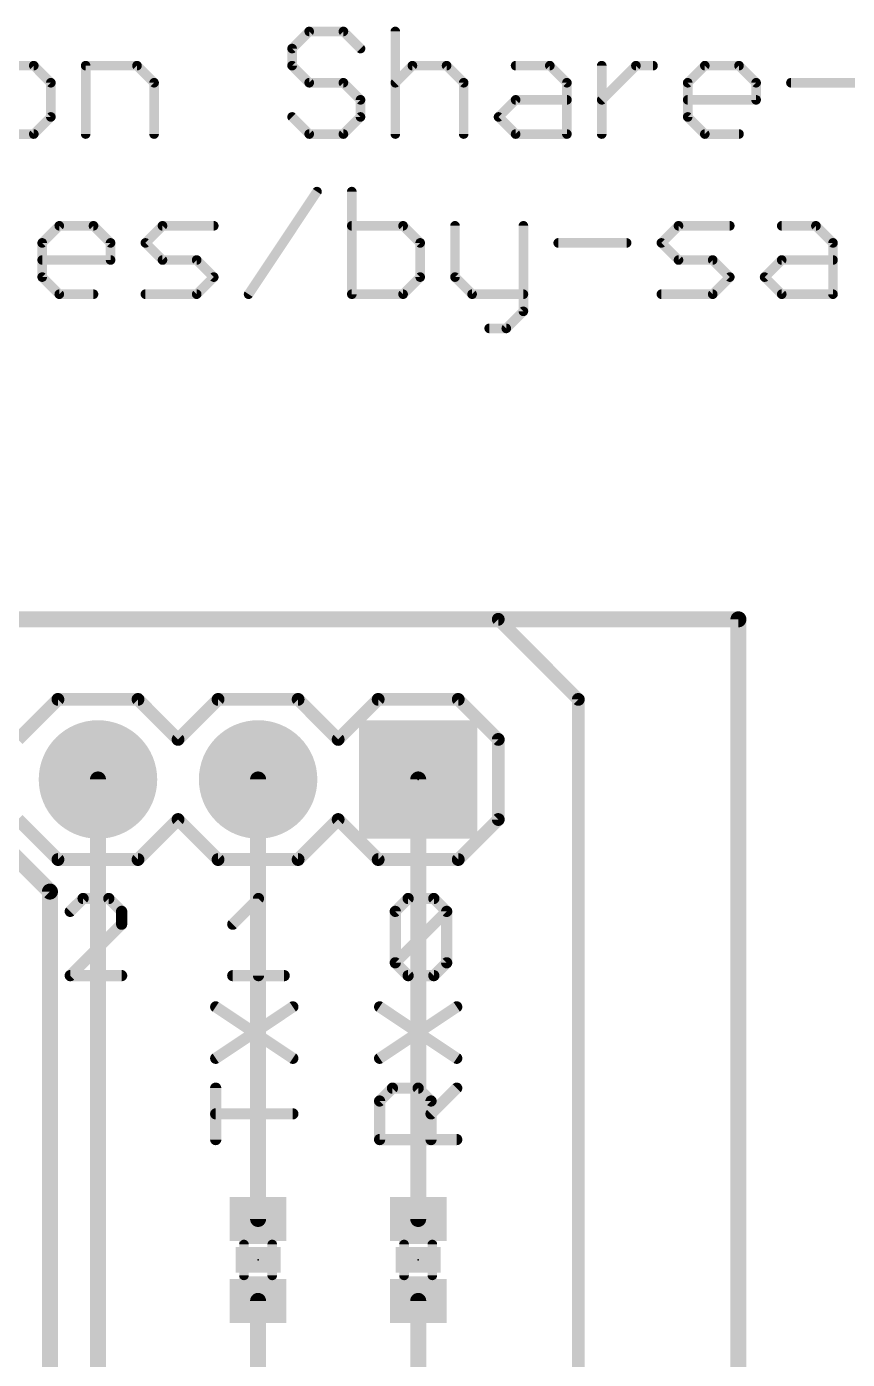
# Model space of a CAD drawing. Extents: x -28 to 79, y -1 to 63.
# Drawn here: x 40.78 to 53.8, y 41.6 to 62.74 of the extents above; entities that cross this region are included whole.
import ezdxf

# ---------------------------------------------------------------- set-up
doc = ezdxf.new("R2010")
doc.units = 0
for name, color, linetype in [('1', 12, 'CONTINUOUS'), ('16', 132, 'CONTINUOUS'), ('17', 110, 'CONTINUOUS'), ('20', 53, 'CONTINUOUS'), ('21', 41, 'CONTINUOUS'), ('23', 53, 'CONTINUOUS'), ('51', 53, 'CONTINUOUS')]:
    doc.layers.add(name, color=color, linetype=linetype)

# ---------------------------------------------------------------- blocks, each defined once
blk = doc.blocks.new('RECT')
blk.add_solid([(-0.5, -0.5), (0.5, -0.5), (-0.5, 0.5), (0.5, 0.5)])
blk = doc.blocks.new('SQUAREP')
blk.add_solid([(-0.5, -0.5), (0.5, -0.5), (-0.5, 0.5), (0.5, 0.5)])
blk = doc.blocks.new('ROUNDP')
at = {"const_width": 0.5}
blk.add_lwpolyline([(0, -0.25, 1), (0, 0.25, 1), (0, -0.25)], format="xyb", dxfattribs=at)

msp = doc.modelspace()

# ---------------------------------------------------------------- linework, layer by layer
at = {"layer": '1', "const_width": 0.254}
for points in [[(0, 53.34), (52.07, 53.34)], [(52.07, 53.34), (52.07, 0)], [(41.148, 49.022), (39.37, 50.8)], [(41.91, 19.685), (41.91, 50.8)], [(44.45, 43.83), (44.45, 50.8)], [(46.99, 43.83), (46.99, 50.8)], [(41.148, 23.241), (41.148, 49.022)], [(44.45, 34.29), (44.45, 42.53)], [(46.99, 34.29), (46.99, 42.53)]]:
    msp.add_lwpolyline(points, dxfattribs=at)
at = {"layer": '1', "const_width": 0.127}
for points in [[(52.1335, 53.34, 1), (52.0065, 53.34)], [(52.07, 53.2765, 1), (52.07, 53.4035)], [(41.9735, 50.8, 1), (41.8465, 50.8)], [(44.5135, 50.8, 1), (44.3865, 50.8)], [(47.0535, 50.8, 1), (46.9265, 50.8)], [(41.2115, 49.022, 1), (41.0845, 49.022)], [(41.1031, 48.9771, 1), (41.1929, 49.0669)], [(44.3865, 43.83, 1), (44.5135, 43.83)], [(46.9265, 43.83, 1), (47.0535, 43.83)], [(44.5135, 42.53, 1), (44.3865, 42.53)], [(47.0535, 42.53, 1), (46.9265, 42.53)]]:
    msp.add_lwpolyline(points, format="xyb", dxfattribs=at)
at = {"layer": '16', "const_width": 0.254}
for points in [[(0, 53.34), (52.07, 53.34)], [(52.07, 53.34), (52.07, 0)]]:
    msp.add_lwpolyline(points, dxfattribs=at)
at = {"layer": '16', "const_width": 0.127}
for points in [[(52.1335, 53.34, 1), (52.0065, 53.34)], [(52.07, 53.2765, 1), (52.07, 53.4035)]]:
    msp.add_lwpolyline(points, format="xyb", dxfattribs=at)
at = {"layer": '20', "const_width": 0.2032}
for points in [[(48.26, 53.34), (0, 53.34)], [(49.53, 52.07), (48.26, 53.34)], [(49.53, 40.64), (49.53, 52.07)]]:
    msp.add_lwpolyline(points, dxfattribs=at)
at = {"layer": '20', "const_width": 0.1016}
for points in [[(48.2959, 53.3759, 1), (48.2241, 53.3041)], [(48.26, 53.2892, 1), (48.26, 53.3908)], [(49.5808, 52.07, 1), (49.4792, 52.07)], [(49.4941, 52.0341, 1), (49.5659, 52.1059)]]:
    msp.add_lwpolyline(points, format="xyb", dxfattribs=at)
at = {"layer": '21'}
for points, const_width in [([(45.2608, 62.6632), (44.9897, 62.392)], 0.1524), ([(45.8031, 62.6632), (45.2608, 62.6632)], 0.1524), ([(46.0743, 62.392), (45.8031, 62.6632)], 0.1524), ([(46.6268, 62.6632), (46.6268, 61.0362)], 0.1524), ([(44.9897, 62.392), (44.9897, 62.1209)], 0.1524), ([(40.8917, 62.1209), (40.3493, 62.1209)], 0.1524), ([(41.1628, 61.8497), (40.8917, 62.1209)], 0.1524), ([(41.7153, 61.0362), (41.7153, 62.1209)], 0.1524), ([(41.7153, 62.1209), (42.5288, 62.1209)], 0.1524), ([(42.5288, 62.1209), (42.8, 61.8497)], 0.1524), ([(44.9897, 62.1209), (45.2608, 61.8497)], 0.1524), ([(46.6268, 61.8497), (46.898, 62.1209)], 0.1524), ([(46.898, 62.1209), (47.4403, 62.1209)], 0.1524), ([(47.4403, 62.1209), (47.7115, 61.8497)], 0.1524), ([(48.5351, 62.1209), (49.0775, 62.1209)], 0.1524), ([(49.0775, 62.1209), (49.3486, 61.8497)], 0.1524), ([(49.9011, 61.0362), (49.9011, 62.1209)], 0.1524), ([(49.9011, 61.5785), (50.4435, 62.1209)], 0.1524), ([(50.4435, 62.1209), (50.7146, 62.1209)], 0.1524), ([(51.2654, 61.8497), (51.5366, 62.1209)], 0.1524), ([(51.5366, 62.1209), (52.0789, 62.1209)], 0.1524), ([(52.0789, 62.1209), (52.3501, 61.8497)], 0.1524), ([(41.1628, 61.3074), (41.1628, 61.8497)], 0.1524), ([(42.8, 61.8497), (42.8, 61.0362)], 0.1524), ([(45.2608, 61.8497), (45.8031, 61.8497)], 0.1524), ([(45.8031, 61.8497), (46.0743, 61.5785)], 0.1524), ([(47.7115, 61.8497), (47.7115, 61.0362)], 0.1524), ([(49.3486, 61.8497), (49.3486, 61.0362)], 0.1524), ([(51.2654, 61.3074), (51.2654, 61.8497)], 0.1524), ([(52.3501, 61.8497), (52.3501, 61.5785)], 0.1524), ([(52.9026, 61.8497), (53.9872, 61.8497)], 0.1524), ([(46.0743, 61.5785), (46.0743, 61.3074)], 0.1524), ([(48.264, 61.3074), (48.5351, 61.5785)], 0.1524), ([(48.5351, 61.5785), (49.3486, 61.5785)], 0.1524), ([(52.3501, 61.5785), (51.2654, 61.5785)], 0.1524), ([(40.8917, 61.0362), (41.1628, 61.3074)], 0.1524), ([(45.2608, 61.0362), (44.9897, 61.3074)], 0.1524), ([(46.0743, 61.3074), (45.8031, 61.0362)], 0.1524), ([(48.5351, 61.0362), (48.264, 61.3074)], 0.1524), ([(51.5366, 61.0362), (51.2654, 61.3074)], 0.1524), ([(40.3493, 61.0362), (40.8917, 61.0362)], 0.1524), ([(45.8031, 61.0362), (45.2608, 61.0362)], 0.1524), ([(49.3486, 61.0362), (48.5351, 61.0362)], 0.1524), ([(52.0789, 61.0362), (51.5366, 61.0362)], 0.1524), ([(44.2995, 58.4962), (45.3841, 60.1232)], 0.1524), ([(45.9366, 60.1232), (45.9366, 58.4962)], 0.1524), ([(41.0252, 59.3097), (41.2963, 59.5809)], 0.1524), ([(41.2963, 59.5809), (41.8387, 59.5809)], 0.1524), ([(41.8387, 59.5809), (42.1098, 59.3097)], 0.1524), ([(42.6623, 59.3097), (42.9335, 59.5809)], 0.1524), ([(42.9335, 59.5809), (43.747, 59.5809)], 0.1524), ([(46.7501, 59.5809), (45.9366, 59.5809)], 0.1524), ([(47.0213, 59.3097), (46.7501, 59.5809)], 0.1524), ([(47.5738, 59.5809), (47.5738, 58.7674)], 0.1524), ([(48.6585, 59.5809), (48.6585, 58.225)], 0.1524), ([(50.8481, 59.3097), (51.1193, 59.5809)], 0.1524), ([(51.1193, 59.5809), (51.9328, 59.5809)], 0.1524), ([(52.7564, 59.5809), (53.2988, 59.5809)], 0.1524), ([(53.2988, 59.5809), (53.5699, 59.3097)], 0.1524), ([(41.0252, 58.7674), (41.0252, 59.3097)], 0.1524), ([(42.1098, 59.3097), (42.1098, 59.0385)], 0.1524), ([(42.9335, 59.0385), (42.6623, 59.3097)], 0.1524), ([(47.0213, 58.7674), (47.0213, 59.3097)], 0.1524), ([(49.211, 59.3097), (50.2956, 59.3097)], 0.1524), ([(51.1193, 59.0385), (50.8481, 59.3097)], 0.1524), ([(53.5699, 59.3097), (53.5699, 58.4962)], 0.1524), ([(42.1098, 59.0385), (41.0252, 59.0385)], 0.1524), ([(43.4758, 59.0385), (42.9335, 59.0385)], 0.1524), ([(43.747, 58.7674), (43.4758, 59.0385)], 0.1524), ([(51.6616, 59.0385), (51.1193, 59.0385)], 0.1524), ([(51.9328, 58.7674), (51.6616, 59.0385)], 0.1524), ([(52.4853, 58.7674), (52.7564, 59.0385)], 0.1524), ([(52.7564, 59.0385), (53.5699, 59.0385)], 0.1524), ([(41.2963, 58.4962), (41.0252, 58.7674)], 0.1524), ([(43.4758, 58.4962), (43.747, 58.7674)], 0.1524), ([(46.7501, 58.4962), (47.0213, 58.7674)], 0.1524), ([(47.5738, 58.7674), (47.845, 58.4962)], 0.1524), ([(51.6616, 58.4962), (51.9328, 58.7674)], 0.1524), ([(52.7564, 58.4962), (52.4853, 58.7674)], 0.1524), ([(41.8387, 58.4962), (41.2963, 58.4962)], 0.1524), ([(42.6623, 58.4962), (43.4758, 58.4962)], 0.1524), ([(45.9366, 58.4962), (46.7501, 58.4962)], 0.1524), ([(47.845, 58.4962), (48.6585, 58.4962)], 0.1524), ([(50.8481, 58.4962), (51.6616, 58.4962)], 0.1524), ([(53.5699, 58.4962), (52.7564, 58.4962)], 0.1524), ([(48.6585, 58.225), (48.3873, 57.9539)], 0.1524), ([(48.3873, 57.9539), (48.1161, 57.9539)], 0.1524), ([(40.64, 51.435), (41.275, 52.07)], 0.2032), ([(41.275, 52.07), (42.545, 52.07)], 0.2032), ([(42.545, 52.07), (43.18, 51.435)], 0.2032), ([(43.18, 51.435), (43.815, 52.07)], 0.2032), ([(43.815, 52.07), (45.085, 52.07)], 0.2032), ([(45.085, 52.07), (45.72, 51.435)], 0.2032), ([(45.72, 51.435), (46.355, 52.07)], 0.2032), ([(46.355, 52.07), (47.625, 52.07)], 0.2032), ([(48.26, 51.435), (47.625, 52.07)], 0.2032), ([(48.26, 50.165), (48.26, 51.435)], 0.2032), ([(41.275, 49.53), (40.64, 50.165)], 0.2032), ([(43.18, 50.165), (42.545, 49.53)], 0.2032), ([(43.815, 49.53), (43.18, 50.165)], 0.2032), ([(45.72, 50.165), (45.085, 49.53)], 0.2032), ([(46.355, 49.53), (45.72, 50.165)], 0.2032), ([(47.625, 49.53), (48.26, 50.165)], 0.2032), ([(42.545, 49.53), (41.275, 49.53)], 0.2032), ([(45.085, 49.53), (43.815, 49.53)], 0.2032), ([(47.625, 49.53), (46.355, 49.53)], 0.2032), ([(41.6738, 48.9121), (41.4699, 48.7083)], 0.1778), ([(42.0815, 48.9121), (41.6738, 48.9121)], 0.1778), ([(42.2854, 48.7083), (42.0815, 48.9121)], 0.1778), ([(44.0481, 48.5044), (44.4558, 48.9121)], 0.1778), ([(44.4558, 48.9121), (44.4558, 47.6889)], 0.1778), ([(46.6263, 48.7083), (46.8302, 48.9121)], 0.1778), ([(46.8302, 48.9121), (47.2379, 48.9121)], 0.1778), ([(47.2379, 48.9121), (47.4418, 48.7083)], 0.1778), ([(42.2854, 48.5044), (42.2854, 48.7083)], 0.1778), ([(46.6263, 47.8928), (46.6263, 48.7083)], 0.1778), ([(46.6263, 47.8928), (47.4418, 48.7083)], 0.1778), ([(47.4418, 48.7083), (47.4418, 47.8928)], 0.1778), ([(41.4699, 47.6889), (42.2854, 48.5044)], 0.1778), ([(46.8302, 47.6889), (46.6263, 47.8928)], 0.1778), ([(47.4418, 47.8928), (47.2379, 47.6889)], 0.1778), ([(42.2854, 47.6889), (41.4699, 47.6889)], 0.1778), ([(44.0481, 47.6889), (44.8636, 47.6889)], 0.1778), ([(47.2379, 47.6889), (46.8302, 47.6889)], 0.1778), ([(43.7779, 46.378), (45.0011, 47.1935)], 0.1778), ([(43.7779, 47.1935), (45.0011, 46.378)], 0.1778), ([(46.3779, 46.378), (47.6011, 47.1935)], 0.1778), ([(46.3779, 47.1935), (47.6011, 46.378)], 0.1778), ([(43.7779, 45.0889), (43.7779, 45.9044)], 0.1778), ([(46.3779, 45.7005), (46.5817, 45.9044)], 0.1778), ([(46.5817, 45.9044), (46.9895, 45.9044)], 0.1778), ([(46.9895, 45.9044), (47.1934, 45.7005)], 0.1778), ([(47.1934, 45.4966), (47.6011, 45.9044)], 0.1778), ([(46.3779, 45.0889), (46.3779, 45.7005)], 0.1778), ([(47.1934, 45.7005), (47.1934, 45.0889)], 0.1778), ([(45.0011, 45.4966), (43.7779, 45.4966)], 0.1778), ([(47.6011, 45.0889), (46.3779, 45.0889)], 0.1778)]:
    msp.add_lwpolyline(points, dxfattribs=dict(at, const_width=const_width))
for points, const_width in [([(45.2608, 62.7013, 1), (45.2608, 62.6251)], 0.0762), ([(45.2878, 62.6362, 1), (45.2339, 62.6901)], 0.0762), ([(45.8301, 62.6901, 1), (45.7762, 62.6362)], 0.0762), ([(45.8031, 62.6251, 1), (45.8031, 62.7013)], 0.0762), ([(46.6649, 62.6632, 1), (46.5887, 62.6632)], 0.0762), ([(44.9627, 62.419, 1), (45.0166, 62.3651)], 0.0762), ([(45.0278, 62.392, 1), (44.9516, 62.392)], 0.0762), ([(46.0474, 62.3651, 1), (46.1013, 62.419)], 0.0762), ([(40.9186, 62.1478, 1), (40.8647, 62.0939)], 0.0762), ([(40.8917, 62.0828, 1), (40.8917, 62.159)], 0.0762), ([(41.7534, 62.1209, 1), (41.6772, 62.1209)], 0.0762), ([(41.7153, 62.159, 1), (41.7153, 62.0828)], 0.0762), ([(42.5558, 62.1478, 1), (42.5019, 62.0939)], 0.0762), ([(42.5288, 62.0828, 1), (42.5288, 62.159)], 0.0762), ([(45.0166, 62.1478, 1), (44.9627, 62.0939)], 0.0762), ([(44.9516, 62.1209, 1), (45.0278, 62.1209)], 0.0762), ([(46.898, 62.159, 1), (46.898, 62.0828)], 0.0762), ([(46.9249, 62.0939, 1), (46.871, 62.1478)], 0.0762), ([(47.4672, 62.1478, 1), (47.4134, 62.0939)], 0.0762), ([(47.4403, 62.0828, 1), (47.4403, 62.159)], 0.0762), ([(48.5351, 62.159, 1), (48.5351, 62.0828)], 0.0762), ([(49.1044, 62.1478, 1), (49.0505, 62.0939)], 0.0762), ([(49.0775, 62.0828, 1), (49.0775, 62.159)], 0.0762), ([(49.9392, 62.1209, 1), (49.863, 62.1209)], 0.0762), ([(50.4435, 62.159, 1), (50.4435, 62.0828)], 0.0762), ([(50.4704, 62.0939, 1), (50.4165, 62.1478)], 0.0762), ([(50.7146, 62.0828, 1), (50.7146, 62.159)], 0.0762), ([(51.5366, 62.159, 1), (51.5366, 62.0828)], 0.0762), ([(51.5635, 62.0939, 1), (51.5096, 62.1478)], 0.0762), ([(52.1059, 62.1478, 1), (52.052, 62.0939)], 0.0762), ([(52.0789, 62.0828, 1), (52.0789, 62.159)], 0.0762), ([(41.2009, 61.8497, 1), (41.1247, 61.8497)], 0.0762), ([(41.1359, 61.8228, 1), (41.1898, 61.8766)], 0.0762), ([(42.8381, 61.8497, 1), (42.7619, 61.8497)], 0.0762), ([(42.7731, 61.8228, 1), (42.8269, 61.8766)], 0.0762), ([(45.2608, 61.8878, 1), (45.2608, 61.8116)], 0.0762), ([(45.2339, 61.8228, 1), (45.2878, 61.8766)], 0.0762), ([(45.8301, 61.8766, 1), (45.7762, 61.8228)], 0.0762), ([(45.8031, 61.8116, 1), (45.8031, 61.8878)], 0.0762), ([(46.5999, 61.8766, 1), (46.6538, 61.8228)], 0.0762), ([(47.7496, 61.8497, 1), (47.6734, 61.8497)], 0.0762), ([(47.6845, 61.8228, 1), (47.7384, 61.8766)], 0.0762), ([(49.3867, 61.8497, 1), (49.3105, 61.8497)], 0.0762), ([(49.3217, 61.8228, 1), (49.3756, 61.8766)], 0.0762), ([(51.3035, 61.8497, 1), (51.2273, 61.8497)], 0.0762), ([(51.2385, 61.8766, 1), (51.2924, 61.8228)], 0.0762), ([(52.3882, 61.8497, 1), (52.312, 61.8497)], 0.0762), ([(52.3231, 61.8228, 1), (52.377, 61.8766)], 0.0762), ([(52.9026, 61.8878, 1), (52.9026, 61.8116)], 0.0762), ([(46.1124, 61.5785, 1), (46.0362, 61.5785)], 0.0762), ([(46.0474, 61.5516, 1), (46.1013, 61.6055)], 0.0762), ([(48.5351, 61.6166, 1), (48.5351, 61.5404)], 0.0762), ([(48.5621, 61.5516, 1), (48.5082, 61.6055)], 0.0762), ([(49.3486, 61.5404, 1), (49.3486, 61.6166)], 0.0762), ([(49.8742, 61.6055, 1), (49.9281, 61.5516)], 0.0762), ([(51.2654, 61.6166, 1), (51.2654, 61.5404)], 0.0762), ([(52.312, 61.5785, 1), (52.3882, 61.5785)], 0.0762), ([(52.3501, 61.5404, 1), (52.3501, 61.6166)], 0.0762), ([(41.1247, 61.3074, 1), (41.2009, 61.3074)], 0.0762), ([(41.1898, 61.2804, 1), (41.1359, 61.3343)], 0.0762), ([(45.0166, 61.3343, 1), (44.9627, 61.2804)], 0.0762), ([(46.0362, 61.3074, 1), (46.1124, 61.3074)], 0.0762), ([(46.1013, 61.2804, 1), (46.0474, 61.3343)], 0.0762), ([(48.2909, 61.3343, 1), (48.237, 61.2804)], 0.0762), ([(48.237, 61.3343, 1), (48.2909, 61.2804)], 0.0762), ([(51.2924, 61.3343, 1), (51.2385, 61.2804)], 0.0762), ([(51.2273, 61.3074, 1), (51.3035, 61.3074)], 0.0762), ([(40.8647, 61.0631, 1), (40.9186, 61.0093)], 0.0762), ([(40.8917, 60.9981, 1), (40.8917, 61.0743)], 0.0762), ([(45.2608, 61.0743, 1), (45.2608, 60.9981)], 0.0762), ([(45.2339, 61.0093, 1), (45.2878, 61.0631)], 0.0762), ([(45.7762, 61.0631, 1), (45.8301, 61.0093)], 0.0762), ([(45.8031, 60.9981, 1), (45.8031, 61.0743)], 0.0762), ([(48.5351, 61.0743, 1), (48.5351, 60.9981)], 0.0762), ([(48.5082, 61.0093, 1), (48.5621, 61.0631)], 0.0762), ([(49.3486, 60.9981, 1), (49.3486, 61.0743)], 0.0762), ([(51.5366, 61.0743, 1), (51.5366, 60.9981)], 0.0762), ([(51.5096, 61.0093, 1), (51.5635, 61.0631)], 0.0762), ([(52.0789, 60.9981, 1), (52.0789, 61.0743)], 0.0762), ([(41.6772, 61.0362, 1), (41.7534, 61.0362)], 0.0762), ([(42.7619, 61.0362, 1), (42.8381, 61.0362)], 0.0762), ([(46.5887, 61.0362, 1), (46.6649, 61.0362)], 0.0762), ([(47.6734, 61.0362, 1), (47.7496, 61.0362)], 0.0762), ([(49.3105, 61.0362, 1), (49.3867, 61.0362)], 0.0762), ([(49.863, 61.0362, 1), (49.9392, 61.0362)], 0.0762), ([(45.4158, 60.1021, 1), (45.3524, 60.1443)], 0.0762), ([(45.9747, 60.1232, 1), (45.8985, 60.1232)], 0.0762), ([(41.2963, 59.619, 1), (41.2963, 59.5428)], 0.0762), ([(41.3233, 59.5539, 1), (41.2694, 59.6078)], 0.0762), ([(41.8656, 59.6078, 1), (41.8117, 59.5539)], 0.0762), ([(41.8387, 59.5428, 1), (41.8387, 59.619)], 0.0762), ([(42.9335, 59.619, 1), (42.9335, 59.5428)], 0.0762), ([(42.9604, 59.5539, 1), (42.9065, 59.6078)], 0.0762), ([(43.747, 59.5428, 1), (43.747, 59.619)], 0.0762), ([(45.9366, 59.619, 1), (45.9366, 59.5428)], 0.0762), ([(46.7771, 59.6078, 1), (46.7232, 59.5539)], 0.0762), ([(46.7501, 59.5428, 1), (46.7501, 59.619)], 0.0762), ([(47.6119, 59.5809, 1), (47.5357, 59.5809)], 0.0762), ([(48.6966, 59.5809, 1), (48.6204, 59.5809)], 0.0762), ([(51.1193, 59.619, 1), (51.1193, 59.5428)], 0.0762), ([(51.1462, 59.5539, 1), (51.0923, 59.6078)], 0.0762), ([(51.9328, 59.5428, 1), (51.9328, 59.619)], 0.0762), ([(52.7564, 59.619, 1), (52.7564, 59.5428)], 0.0762), ([(53.3257, 59.6078, 1), (53.2718, 59.5539)], 0.0762), ([(53.2988, 59.5428, 1), (53.2988, 59.619)], 0.0762), ([(41.0633, 59.3097, 1), (40.9871, 59.3097)], 0.0762), ([(40.9982, 59.3366, 1), (41.0521, 59.2828)], 0.0762), ([(42.1479, 59.3097, 1), (42.0717, 59.3097)], 0.0762), ([(42.0829, 59.2828, 1), (42.1368, 59.3366)], 0.0762), ([(42.6893, 59.3366, 1), (42.6354, 59.2828)], 0.0762), ([(42.6354, 59.3366, 1), (42.6893, 59.2828)], 0.0762), ([(47.0594, 59.3097, 1), (46.9832, 59.3097)], 0.0762), ([(46.9944, 59.2828, 1), (47.0482, 59.3366)], 0.0762), ([(49.211, 59.3478, 1), (49.211, 59.2716)], 0.0762), ([(50.2956, 59.2716, 1), (50.2956, 59.3478)], 0.0762), ([(50.875, 59.3366, 1), (50.8212, 59.2828)], 0.0762), ([(50.8212, 59.3366, 1), (50.875, 59.2828)], 0.0762), ([(53.608, 59.3097, 1), (53.5318, 59.3097)], 0.0762), ([(53.543, 59.2828, 1), (53.5969, 59.3366)], 0.0762), ([(41.0252, 59.0766, 1), (41.0252, 59.0004)], 0.0762), ([(42.0717, 59.0385, 1), (42.1479, 59.0385)], 0.0762), ([(42.1098, 59.0004, 1), (42.1098, 59.0766)], 0.0762), ([(42.9335, 59.0766, 1), (42.9335, 59.0004)], 0.0762), ([(42.9065, 59.0116, 1), (42.9604, 59.0655)], 0.0762), ([(43.5028, 59.0655, 1), (43.4489, 59.0116)], 0.0762), ([(43.4758, 59.0004, 1), (43.4758, 59.0766)], 0.0762), ([(51.1193, 59.0766, 1), (51.1193, 59.0004)], 0.0762), ([(51.0923, 59.0116, 1), (51.1462, 59.0655)], 0.0762), ([(51.6885, 59.0655, 1), (51.6347, 59.0116)], 0.0762), ([(51.6616, 59.0004, 1), (51.6616, 59.0766)], 0.0762), ([(52.7564, 59.0766, 1), (52.7564, 59.0004)], 0.0762), ([(52.7834, 59.0116, 1), (52.7295, 59.0655)], 0.0762), ([(53.5699, 59.0004, 1), (53.5699, 59.0766)], 0.0762), ([(41.0521, 58.7943, 1), (40.9982, 58.7404)], 0.0762), ([(40.9871, 58.7674, 1), (41.0633, 58.7674)], 0.0762), ([(43.7739, 58.7404, 1), (43.72, 58.7943)], 0.0762), ([(43.72, 58.7404, 1), (43.7739, 58.7943)], 0.0762), ([(46.9832, 58.7674, 1), (47.0594, 58.7674)], 0.0762), ([(47.0482, 58.7404, 1), (46.9944, 58.7943)], 0.0762), ([(47.6007, 58.7943, 1), (47.5469, 58.7404)], 0.0762), ([(47.5357, 58.7674, 1), (47.6119, 58.7674)], 0.0762), ([(51.9597, 58.7404, 1), (51.9058, 58.7943)], 0.0762), ([(51.9058, 58.7404, 1), (51.9597, 58.7943)], 0.0762), ([(52.5122, 58.7943, 1), (52.4583, 58.7404)], 0.0762), ([(52.4583, 58.7943, 1), (52.5122, 58.7404)], 0.0762), ([(41.2963, 58.5343, 1), (41.2963, 58.4581)], 0.0762), ([(41.2694, 58.4693, 1), (41.3233, 58.5231)], 0.0762), ([(41.8387, 58.4581, 1), (41.8387, 58.5343)], 0.0762), ([(42.6623, 58.5343, 1), (42.6623, 58.4581)], 0.0762), ([(43.4489, 58.5231, 1), (43.5028, 58.4693)], 0.0762), ([(43.4758, 58.4581, 1), (43.4758, 58.5343)], 0.0762), ([(44.2678, 58.5173, 1), (44.3312, 58.4751)], 0.0762), ([(45.9366, 58.5343, 1), (45.9366, 58.4581)], 0.0762), ([(46.7232, 58.5231, 1), (46.7771, 58.4693)], 0.0762), ([(46.7501, 58.4581, 1), (46.7501, 58.5343)], 0.0762), ([(47.845, 58.5343, 1), (47.845, 58.4581)], 0.0762), ([(47.818, 58.4693, 1), (47.8719, 58.5231)], 0.0762), ([(48.6585, 58.4581, 1), (48.6585, 58.5343)], 0.0762), ([(50.8481, 58.5343, 1), (50.8481, 58.4581)], 0.0762), ([(51.6347, 58.5231, 1), (51.6885, 58.4693)], 0.0762), ([(51.6616, 58.4581, 1), (51.6616, 58.5343)], 0.0762), ([(52.7564, 58.5343, 1), (52.7564, 58.4581)], 0.0762), ([(52.7295, 58.4693, 1), (52.7834, 58.5231)], 0.0762), ([(53.5699, 58.4581, 1), (53.5699, 58.5343)], 0.0762), ([(45.8985, 58.4962, 1), (45.9747, 58.4962)], 0.0762), ([(53.5318, 58.4962, 1), (53.608, 58.4962)], 0.0762), ([(48.6204, 58.225, 1), (48.6966, 58.225)], 0.0762), ([(48.6854, 58.1981, 1), (48.6315, 58.252)], 0.0762), ([(48.1161, 57.992, 1), (48.1161, 57.9158)], 0.0762), ([(48.3603, 57.9808, 1), (48.4142, 57.9269)], 0.0762), ([(48.3873, 57.9158, 1), (48.3873, 57.992)], 0.0762), ([(41.275, 52.1208, 1), (41.275, 52.0192)], 0.1016), ([(41.3109, 52.0341, 1), (41.2391, 52.1059)], 0.1016), ([(42.5809, 52.1059, 1), (42.5091, 52.0341)], 0.1016), ([(42.545, 52.0192, 1), (42.545, 52.1208)], 0.1016), ([(43.815, 52.1208, 1), (43.815, 52.0192)], 0.1016), ([(43.8509, 52.0341, 1), (43.7791, 52.1059)], 0.1016), ([(45.1209, 52.1059, 1), (45.0491, 52.0341)], 0.1016), ([(45.085, 52.0192, 1), (45.085, 52.1208)], 0.1016), ([(46.355, 52.1208, 1), (46.355, 52.0192)], 0.1016), ([(46.3909, 52.0341, 1), (46.3191, 52.1059)], 0.1016), ([(47.6609, 52.1059, 1), (47.5891, 52.0341)], 0.1016), ([(47.625, 52.0192, 1), (47.625, 52.1208)], 0.1016), ([(43.1441, 51.4709, 1), (43.2159, 51.3991)], 0.1016), ([(43.1441, 51.3991, 1), (43.2159, 51.4709)], 0.1016), ([(45.6841, 51.4709, 1), (45.7559, 51.3991)], 0.1016), ([(45.6841, 51.3991, 1), (45.7559, 51.4709)], 0.1016), ([(48.3108, 51.435, 1), (48.2092, 51.435)], 0.1016), ([(48.2241, 51.3991, 1), (48.2959, 51.4709)], 0.1016), ([(43.2159, 50.2009, 1), (43.1441, 50.1291)], 0.1016), ([(43.2159, 50.1291, 1), (43.1441, 50.2009)], 0.1016), ([(45.7559, 50.2009, 1), (45.6841, 50.1291)], 0.1016), ([(45.7559, 50.1291, 1), (45.6841, 50.2009)], 0.1016), ([(48.2092, 50.165, 1), (48.3108, 50.165)], 0.1016), ([(48.2959, 50.1291, 1), (48.2241, 50.2009)], 0.1016), ([(41.275, 49.5808, 1), (41.275, 49.4792)], 0.1016), ([(41.2391, 49.4941, 1), (41.3109, 49.5659)], 0.1016), ([(42.5091, 49.5659, 1), (42.5809, 49.4941)], 0.1016), ([(42.545, 49.4792, 1), (42.545, 49.5808)], 0.1016), ([(43.815, 49.5808, 1), (43.815, 49.4792)], 0.1016), ([(43.7791, 49.4941, 1), (43.8509, 49.5659)], 0.1016), ([(45.0491, 49.5659, 1), (45.1209, 49.4941)], 0.1016), ([(45.085, 49.4792, 1), (45.085, 49.5808)], 0.1016), ([(46.355, 49.5808, 1), (46.355, 49.4792)], 0.1016), ([(46.3191, 49.4941, 1), (46.3909, 49.5659)], 0.1016), ([(47.5891, 49.5659, 1), (47.6609, 49.4941)], 0.1016), ([(47.625, 49.4792, 1), (47.625, 49.5808)], 0.1016), ([(41.6738, 48.9566, 1), (41.6738, 48.8677)], 0.0889), ([(41.7052, 48.8807, 1), (41.6423, 48.9436)], 0.0889), ([(42.113, 48.9436, 1), (42.0501, 48.8807)], 0.0889), ([(42.0815, 48.8677, 1), (42.0815, 48.9566)], 0.0889), ([(44.5003, 48.9121, 1), (44.4114, 48.9121)], 0.0889), ([(44.4873, 48.8807, 1), (44.4244, 48.9436)], 0.0889), ([(46.8302, 48.9566, 1), (46.8302, 48.8677)], 0.0889), ([(46.8616, 48.8807, 1), (46.7987, 48.9436)], 0.0889), ([(47.2694, 48.9436, 1), (47.2065, 48.8807)], 0.0889), ([(47.2379, 48.8677, 1), (47.2379, 48.9566)], 0.0889), ([(41.4385, 48.7397, 1), (41.5013, 48.6768)], 0.0889), ([(42.3298, 48.7083, 1), (42.2409, 48.7083)], 0.0889), ([(42.254, 48.6768, 1), (42.3168, 48.7397)], 0.0889), ([(46.5949, 48.7397, 1), (46.6577, 48.6768)], 0.0889), ([(46.6707, 48.7083, 1), (46.5819, 48.7083)], 0.0889), ([(47.4862, 48.7083, 1), (47.3973, 48.7083)], 0.0889), ([(47.4732, 48.6768, 1), (47.4104, 48.7397)], 0.0889), ([(47.4104, 48.6768, 1), (47.4732, 48.7397)], 0.0889), ([(42.2409, 48.5044, 1), (42.3298, 48.5044)], 0.0889), ([(42.3168, 48.473, 1), (42.254, 48.5358)], 0.0889), ([(44.0167, 48.5358, 1), (44.0795, 48.473)], 0.0889), ([(46.6577, 47.9242, 1), (46.5949, 47.8613)], 0.0889), ([(47.4732, 47.8613, 1), (47.4104, 47.9242)], 0.0889), ([(41.4699, 47.7334, 1), (41.4699, 47.6445)], 0.0889), ([(42.2854, 47.6445, 1), (42.2854, 47.7334)], 0.0889), ([(44.0481, 47.7334, 1), (44.0481, 47.6445)], 0.0889), ([(44.8636, 47.6445, 1), (44.8636, 47.7334)], 0.0889), ([(46.5949, 47.9242, 1), (46.6577, 47.8613)], 0.0889), ([(46.5819, 47.8928, 1), (46.6707, 47.8928)], 0.0889), ([(46.8302, 47.7334, 1), (46.8302, 47.6445)], 0.0889), ([(47.2379, 47.6445, 1), (47.2379, 47.7334)], 0.0889), ([(47.3973, 47.8928, 1), (47.4862, 47.8928)], 0.0889), ([(41.4385, 47.7203, 1), (41.5013, 47.6575)], 0.0889), ([(44.4114, 47.6889, 1), (44.5003, 47.6889)], 0.0889), ([(46.7987, 47.6575, 1), (46.8616, 47.7203)], 0.0889), ([(47.2065, 47.7203, 1), (47.2694, 47.6575)], 0.0889), ([(43.8025, 47.2305, 1), (43.7532, 47.1565)], 0.0889), ([(45.0258, 47.1565, 1), (44.9764, 47.2305)], 0.0889), ([(46.4025, 47.2305, 1), (46.3532, 47.1565)], 0.0889), ([(47.6258, 47.1565, 1), (47.5764, 47.2305)], 0.0889), ([(43.7532, 46.415, 1), (43.8025, 46.341)], 0.0889), ([(44.9764, 46.341, 1), (45.0258, 46.415)], 0.0889), ([(46.3532, 46.415, 1), (46.4025, 46.341)], 0.0889), ([(47.5764, 46.341, 1), (47.6258, 46.415)], 0.0889), ([(43.8223, 45.9044, 1), (43.7334, 45.9044)], 0.0889), ([(46.5817, 45.9488, 1), (46.5817, 45.8599)], 0.0889), ([(46.6132, 45.873, 1), (46.5503, 45.9358)], 0.0889), ([(47.0209, 45.9358, 1), (46.958, 45.873)], 0.0889), ([(46.9895, 45.8599, 1), (46.9895, 45.9488)], 0.0889), ([(47.6325, 45.873, 1), (47.5697, 45.9358)], 0.0889), ([(46.4223, 45.7005, 1), (46.3334, 45.7005)], 0.0889), ([(46.3464, 45.732, 1), (46.4093, 45.6691)], 0.0889), ([(47.2378, 45.7005, 1), (47.1489, 45.7005)], 0.0889), ([(47.1619, 45.6691, 1), (47.2248, 45.732)], 0.0889), ([(43.7779, 45.5411, 1), (43.7779, 45.4522)], 0.0889), ([(45.0011, 45.4522, 1), (45.0011, 45.5411)], 0.0889), ([(47.1619, 45.5281, 1), (47.2248, 45.4652)], 0.0889), ([(43.7334, 45.0889, 1), (43.8223, 45.0889)], 0.0889), ([(46.3334, 45.0889, 1), (46.4223, 45.0889)], 0.0889), ([(46.3779, 45.1334, 1), (46.3779, 45.0445)], 0.0889), ([(47.1489, 45.0889, 1), (47.2378, 45.0889)], 0.0889), ([(47.6011, 45.0445, 1), (47.6011, 45.1334)], 0.0889)]:
    msp.add_lwpolyline(points, format="xyb", dxfattribs=dict(at, const_width=const_width))
at = {"layer": '23'}
for p in [(46.99, 50.8), (44.45, 43.18), (46.99, 43.18)]:
    msp.add_point(p, dxfattribs=at)
at = {"layer": '51', "const_width": 0.1524}
for points in [[(44.226, 42.935), (44.226, 43.425)], [(44.674, 43.425), (44.674, 42.935)], [(46.766, 42.935), (46.766, 43.425)], [(47.214, 43.425), (47.214, 42.935)]]:
    msp.add_lwpolyline(points, dxfattribs=at)
at = {"layer": '51', "const_width": 0.0762}
for points in [[(44.2641, 43.425, 1), (44.1879, 43.425)], [(44.7121, 43.425, 1), (44.6359, 43.425)], [(46.8041, 43.425, 1), (46.7279, 43.425)], [(47.2521, 43.425, 1), (47.1759, 43.425)], [(44.1879, 42.935, 1), (44.2641, 42.935)], [(44.6359, 42.935, 1), (44.7121, 42.935)], [(46.7279, 42.935, 1), (46.8041, 42.935)], [(47.1759, 42.935, 1), (47.2521, 42.935)]]:
    msp.add_lwpolyline(points, format="xyb", dxfattribs=at)

# ---------------------------------------------------------------- block references
at = {"layer": '1', "xscale": 0.7, "yscale": 0.9, "rotation": 270}
for p in [(44.45, 43.83), (46.99, 43.83), (44.45, 42.53), (46.99, 42.53)]:
    msp.add_blockref('RECT', p, dxfattribs=at)
at = {"layer": '17', "xscale": 1.8796, "yscale": 1.8796, "rotation": 270}
for name, p in [('ROUNDP', (41.91, 50.8)), ('ROUNDP', (41.91, 50.8)), ('ROUNDP', (44.45, 50.8)), ('ROUNDP', (44.45, 50.8)), ('SQUAREP', (46.99, 50.8)), ('SQUAREP', (46.99, 50.8))]:
    msp.add_blockref(name, p, dxfattribs=at)
at = {"layer": '21', "xscale": 0.4064, "yscale": 0.7112, "rotation": 270}
for p in [(44.45, 43.18), (46.99, 43.18)]:
    msp.add_blockref('RECT', p, dxfattribs=at)
at = {"layer": '51'}
for p, xscale, yscale, rotation in [((41.91, 50.8), 0.508, 0.508, 180), ((44.45, 50.8), 0.508, 0.508, 180), ((46.99, 50.8), 0.508, 0.508, 180), ((44.4452, 43.584), 0.3, 0.5999, 270), ((46.9852, 43.584), 0.3, 0.5999, 270), ((44.4452, 42.7712), 0.3, 0.5999, 270), ((46.9852, 42.7712), 0.3, 0.5999, 270)]:
    msp.add_blockref('RECT', p, dxfattribs=dict(at, xscale=xscale, yscale=yscale, rotation=rotation))

doc.saveas('drawing.dxf')
